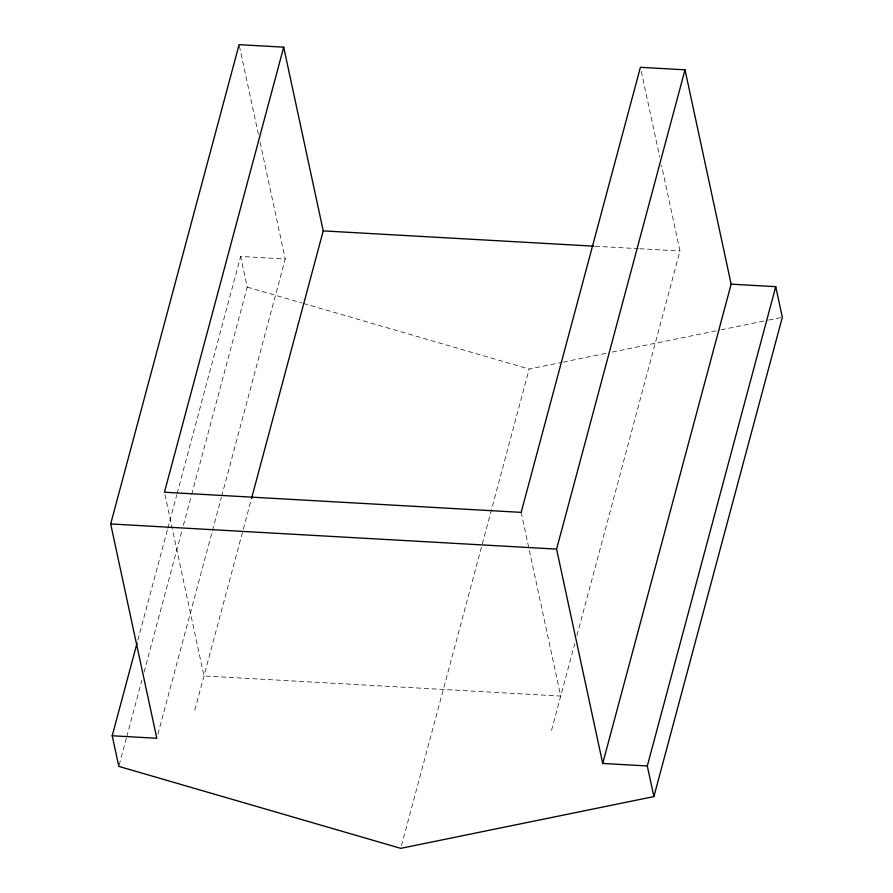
<?xml version="1.0" encoding="UTF-8"?>
<svg xmlns="http://www.w3.org/2000/svg" width="893" height="893" viewBox="0 0 893 893"><rect width="100%" height="100%" fill="white"/><g stroke="black" fill="none" stroke-linecap="round" stroke-linejoin="round"><path stroke-width="0.67" stroke-dasharray="4.46 3.35" d="M137.835 640.169L167.415 529.772M167.772 528.422L176.792 494.767M177.149 493.416L240.641 256.47L285.235 258.981L221.743 495.939M119.171 765.033L126.382 738.109M126.75 736.758L141.898 680.209M144.063 672.139L181.938 530.766M183.389 525.385L191.325 495.771M191.682 494.421L247.238 287.088L240.641 256.47M157.894 734.236L221.386 497.289M194.808 710.181L251.536 498.45M401.47 845.66L529.169 369.055L561.842 362.379M551.539 730.318L574.757 643.641M576.923 635.57L679.964 251.022L661.512 165.283M563.204 362.1L606.749 353.193M612.196 352.076L719.713 330.097M721.075 329.818L767.355 320.353M768.717 320.074L782.324 317.294M595.296 246.245L638.316 248.667M639.712 248.745L679.964 251.022M247.238 287.088L302.024 303.017M303.352 303.397L529.169 369.055M641.297 71.384L659.748 157.123M521.166 512.37L560.704 696.082L203.984 675.945L164.736 493.583M239.391 46.012L258.669 135.535M260.12 142.322L285.235 258.981"/><path stroke-width="1.34" d="M137.109 642.86L112.217 735.765L156.811 738.277L110.676 523.945L239.101 44.65L283.695 47.173L323.233 230.885L251.536 498.45M283.695 47.173L164.435 492.222L521.166 512.37L640.415 67.31L685.009 69.821L731.144 284.153L602.719 763.448L647.302 765.971L653.899 796.589L400.745 848.35L118.814 766.384L112.217 735.765M602.719 763.448L556.585 549.117L685.009 69.821M647.302 765.971L775.738 286.675L731.144 284.153M653.899 796.589L782.324 317.294L775.738 286.675M323.233 230.885L593.901 246.167M110.676 523.945L556.585 549.117"/></g></svg>
